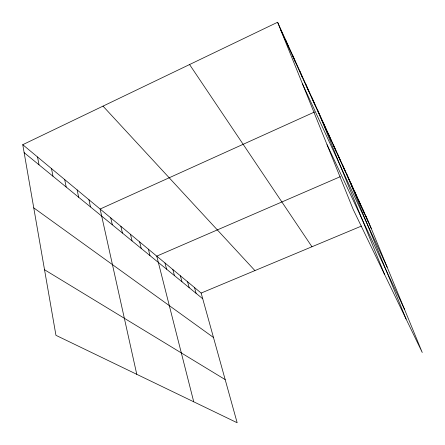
<?xml version="1.0" encoding="UTF-8"?>
<svg xmlns="http://www.w3.org/2000/svg" width="445" height="445" viewBox="0 0 445 445"><rect width="100%" height="100%" fill="white"/><g stroke="black" fill="none" stroke-linecap="round" stroke-linejoin="round"><path stroke-width="0.67" d="M22.756 144.686L201.146 293.066L237.157 422.75L55.948 335.324L22.756 144.686L277.602 22.25L368.972 222.923L422.244 352.479L353.235 209.556L277.602 22.25M314.637 111.951L100.125 209.033L136.771 374.317M340.353 176.654L156.751 256.136L193.736 401.802M201.146 293.066L361.457 226.066M44.533 269.742L225.176 379.591M33.759 207.86L213.483 337.494M24.141 152.652L202.725 298.751M103.012 106.127L254.918 270.593M189.57 64.542L311.956 246.753M327.042 144.686L404.472 309.253M302.494 83.894L387.178 267.195M280.728 29.999L371.302 228.58M365.656 215.636L368.021 221.388M362.191 208.032L364.594 213.878M358.575 200.078L361.012 206.024M354.787 191.762L357.263 197.808M350.821 183.051L353.341 189.203M346.661 173.923L406.101 319.048M342.428 164.622L345.031 170.986M337.989 154.871L340.636 161.346M333.322 144.625L336.014 151.211M328.416 133.845L331.152 140.548M323.248 122.492L326.029 129.317M317.797 110.521L384.552 274.42M312.04 97.878L314.915 104.948M305.949 84.5L308.875 91.703M299.491 70.327L302.466 77.664M292.643 55.286L295.669 62.756M285.362 39.294L288.438 46.897M194.515 287.542L196.095 293.327M187.595 281.791L189.186 287.67M180.386 275.794L181.977 281.774M172.855 269.531L174.451 275.616M164.984 262.984L166.586 269.18M148.391 249.183L149.993 255.608M139.641 241.902L141.237 248.444M130.468 234.276L132.065 240.94M120.851 226.277L122.436 233.063M110.749 217.872L112.324 224.792M88.933 199.727L90.48 206.919M77.141 189.92L78.665 197.252M64.686 179.558L66.183 187.045M51.514 168.605L52.983 176.242M37.558 156.996L38.993 164.795"/></g></svg>
